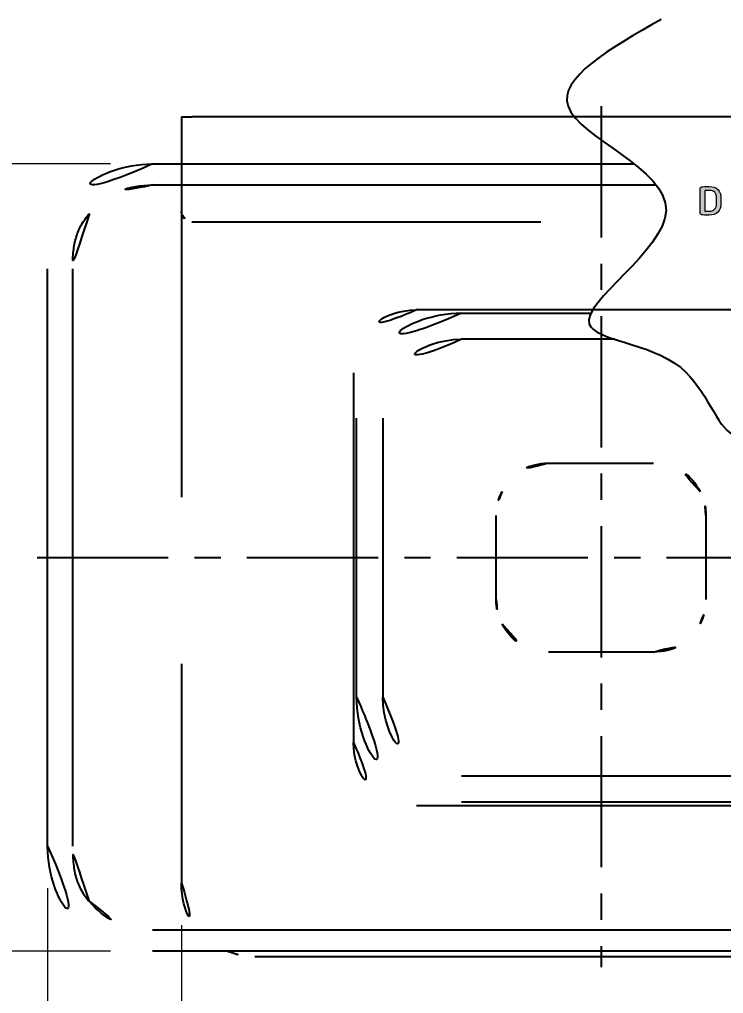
# Model space of a CAD drawing. Extents: x 16296675745 to 16296677481, y -37409619395 to -37409618123.
# Drawn here: x 16296676592.1 to 16296676659.2, y -37409618875.6 to -37409618782.8 of the extents above; entities that cross this region are included whole.
import ezdxf

# ---------------------------------------------------------------- set-up
doc = ezdxf.new("R2010")
doc.units = 0
doc.header["$LTSCALE"] = 10
doc.header["$MEASUREMENT"] = 0
doc.header["$PDMODE"] = 3
doc.header["$PDSIZE"] = -10
doc.linetypes.add('CENTER', pattern=[2, 1.25, -0.25, 0.25, -0.25])
doc.linetypes.add('HIDDEN2', pattern=[4.7625, 3.175, -1.5875])
doc.layers.get('0').update_dxf_attribs({"linetype": 'CONTINUOUS'})
doc.layers.get('DEFPOINTS').update_dxf_attribs({"linetype": 'CONTINUOUS'})
doc.layers.add('1', color=7, linetype='CONTINUOUS')
doc.layers.add('BODY', color=7, linetype='CONTINUOUS')
doc.layers.add('레이어 1', color=7, linetype='CONTINUOUS', lineweight=0)
doc.styles.add('Daelim Dimension', font='')
doc.styles.get('Daelim Dimension').set_extended_font_data('NanumGothic')
doc.dimstyles.new('DEFAULT', dxfattribs={"dimscale": 2, "dimtxt": 2, "dimasz": 2, "dimexe": 0, "dimexo": 2, "dimgap": 1, "dimtad": 1, "dimdec": 1, "dimzin": 9, "dimdsep": 46, "dimtxsty": 'Daelim Dimension', "dimcen": 0.5, "dimclrd": 252, "dimclre": 252, "dimclrt": 3, "dimadec": 1, "dimazin": 0, "dimtfac": 1, "dimtdec": 1, "dimtix": 1, "dimtmove": 0, "dimatfit": 3, "dimfxl": 1, "dimtolj": 1, "dimtzin": 1, "dimlwd": 9, "dimlwe": 9, "dimarcsym": 0})

# ---------------------------------------------------------------- blocks, each defined once
blk = doc.blocks.new('*D49')
at = {"color": 5, "lineweight": 9, "ltscale": 0.5, "transparency": 16777216}
for p, q in [((16296676607.50461, -37409618869.041473), (16296676607.50461, -37409618892.905121)), ((16296676687.50462, -37409618869.041481), (16296676687.50462, -37409618892.905121)), ((16296676611.50461, -37409618892.905121), (16296676683.50462, -37409618892.905121))]:
    blk.add_line(p, q, dxfattribs=at)
at = {"color": 5, "ltscale": 0.5, "transparency": 16777216}
for points in [[(16296676611.50461, -37409618892.238457), (16296676611.50461, -37409618893.571777), (16296676607.50461, -37409618892.905121)], [(16296676683.50462, -37409618892.238457), (16296676683.50462, -37409618893.571777), (16296676687.50462, -37409618892.905121)]]:
    blk.add_solid(points, dxfattribs=at)
at = {"layer": 'DEFPOINTS', "color": 0, "ltscale": 0.5, "transparency": 16777216}
for p in [(16296676607.50461, -37409618865.041473), (16296676687.50462, -37409618865.041481), (16296676687.50462, -37409618892.905121)]:
    blk.add_point(p, dxfattribs=at)
at = {"color": 7, "ltscale": 0.5, "transparency": 16777216, "insert": (16296676647.50462, -37409618885.461632), "char_height": 10, "attachment_point": 5, "style": 'Daelim Dimension'}
blk.add_mtext('\\A1;80', dxfattribs=at)
blk = doc.blocks.new('*D51')
at = {"color": 5, "lineweight": 9, "ltscale": 0.5, "transparency": 16777216}
for p, q in [((16296676600.75461, -37409618796.54148), (16296676573.97523, -37409618796.54148)), ((16296676573.97523, -37409618800.54148), (16296676573.97523, -37409618867.54148)), ((16296676600.75461, -37409618871.54148), (16296676573.97523, -37409618871.54148))]:
    blk.add_line(p, q, dxfattribs=at)
at = {"color": 5, "ltscale": 0.5, "transparency": 16777216}
for points in [[(16296676573.30856, -37409618800.54148), (16296676574.64189, -37409618800.54148), (16296676573.97523, -37409618796.54148)], [(16296676573.30856, -37409618867.54148), (16296676574.64189, -37409618867.54148), (16296676573.97523, -37409618871.54148)]]:
    blk.add_solid(points, dxfattribs=at)
at = {"layer": 'DEFPOINTS', "color": 0, "ltscale": 0.5, "transparency": 16777216}
for p in [(16296676604.75461, -37409618796.54148), (16296676573.97523, -37409618871.54148), (16296676604.75461, -37409618871.54148)]:
    blk.add_point(p, dxfattribs=at)
at = {"color": 7, "ltscale": 0.5, "transparency": 16777216, "insert": (16296676566.58897, -37409618834.04148), "char_height": 10, "attachment_point": 5, "rotation": 90, "style": 'Daelim Dimension'}
blk.add_mtext('\\A1;75', dxfattribs=at)
blk = doc.blocks.new('*D52')
at = {"color": 5, "lineweight": 9, "ltscale": 0.5, "transparency": 16777216}
for p, q in [((16296676594.75461, -37409618865.541481), (16296676594.75461, -37409618912.168671)), ((16296676700.25461, -37409618865.541481), (16296676700.25461, -37409618912.168671)), ((16296676598.75461, -37409618912.168671), (16296676696.25461, -37409618912.168671))]:
    blk.add_line(p, q, dxfattribs=at)
at = {"color": 5, "ltscale": 0.5, "transparency": 16777216}
for points in [[(16296676598.75461, -37409618911.502007), (16296676598.75461, -37409618912.835327), (16296676594.75461, -37409618912.168671)], [(16296676696.25461, -37409618911.502007), (16296676696.25461, -37409618912.835327), (16296676700.25461, -37409618912.168671)]]:
    blk.add_solid(points, dxfattribs=at)
at = {"layer": 'DEFPOINTS', "color": 0, "ltscale": 0.5, "transparency": 16777216}
for p in [(16296676594.75461, -37409618861.541481), (16296676700.25461, -37409618861.541481), (16296676700.25461, -37409618912.168671)]:
    blk.add_point(p, dxfattribs=at)
at = {"color": 7, "ltscale": 0.5, "transparency": 16777216, "insert": (16296676647.50461, -37409618904.481972), "char_height": 10, "attachment_point": 5, "style": 'Daelim Dimension'}
blk.add_mtext('\\A1;105.5', dxfattribs=at)

msp = doc.modelspace()

# ---------------------------------------------------------------- hatches: boundary and pattern name
at = {"layer": '레이어 1'}
h = msp.add_hatch(color=7, dxfattribs=at)
h.dxf.hatch_style = 2
edge = h.paths.add_edge_path()
edge.add_spline(control_points=[(16296676658.510929, -37409618800.287613), (16296676658.510929, -37409618800.798447), (16296676658.277861, -37409618801.046967), (16296676657.798161, -37409618801.046967), (16296676657.798161, -37409618801.046967), (16296676657.469959, -37409618801.040909), (16296676657.38443, -37409618801.039413), (16296676657.38443, -37409618801.039413), (16296676657.38443, -37409618799.080742), (16296676657.38443, -37409618799.080742), (16296676657.55442, -37409618799.063858), (16296676657.796, -37409618799.061028), (16296676657.798401, -37409618799.061028), (16296676658.2911, -37409618799.061028), (16296676658.510929, -37409618799.295097), (16296676658.510929, -37409618799.81971), (16296676658.510929, -37409618799.81971), (16296676658.510929, -37409618800.287613), (16296676658.510929, -37409618800.287613)], knot_values=[0, 0, 0, 0, 1, 1, 1, 2, 2, 2, 3, 3, 3, 4, 4, 4, 5, 5, 5, 6, 6, 6, 6], degree=3, periodic=0)
edge = h.paths.add_edge_path()
edge.add_spline(control_points=[(16296676657.798161, -37409618798.693077), (16296676657.53187, -37409618798.693077), (16296676657.186411, -37409618798.709427), (16296676657.07313, -37409618798.727654), (16296676657.002279, -37409618798.73954), (16296676656.95686, -37409618798.792503), (16296676656.95686, -37409618798.862457), (16296676656.95686, -37409618798.862457), (16296676656.95686, -37409618801.245262), (16296676656.95686, -37409618801.245262), (16296676656.95686, -37409618801.318604), (16296676657.00272, -37409618801.370209), (16296676657.076571, -37409618801.380463), (16296676657.18372, -37409618801.398277), (16296676657.528049, -37409618801.414513), (16296676657.798161, -37409618801.414513), (16296676658.541731, -37409618801.414513), (16296676658.934589, -37409618801.024689), (16296676658.934589, -37409618800.287613), (16296676658.934589, -37409618800.287613), (16296676658.934589, -37409618799.81971), (16296676658.934589, -37409618799.81971), (16296676658.934589, -37409618799.082626), (16296676658.541731, -37409618798.693077), (16296676657.798161, -37409618798.693077)], knot_values=[0, 0, 0, 0, 1, 1, 1, 2, 2, 2, 3, 3, 3, 4, 4, 4, 5, 5, 5, 6, 6, 6, 7, 7, 7, 8, 8, 8, 8], degree=3, periodic=0)

# ---------------------------------------------------------------- linework, layer by layer
at = {"color": 1, "linetype": 'CENTER'}
for p, q in [((16296676647.50461, -37409618791.041481), (16296676647.50461, -37409618873.041481)), ((16296676593.75461, -37409618834.041481), (16296676701.25461, -37409618834.041481))]:
    msp.add_line(p, q, dxfattribs=at)
at = {"layer": '1', "color": 0}
msp.add_spline([(16296676653.23374, -37409618782.779266), (16296676644.360929, -37409618791.041481), (16296676653.70075, -37409618800.977753), (16296676646.38456, -37409618811.787949), (16296676655.09499, -37409618815.946213), (16296676660.08222, -37409618822.30957), (16296676673.003031, -37409618813.732224), (16296676685.44397, -37409618821.877571), (16296676696.27475, -37409618814.665482), (16296676704.66522, -37409618821.836273)], degree=3, dxfattribs=at)
at = {"layer": 'BODY'}
for p, q in [((16296676607.50461, -37409618792.041481), (16296676608.50461, -37409618792.041481)), ((16296676607.50461, -37409618792.041481), (16296676607.50461, -37409618796.541481)), ((16296676686.50462, -37409618792.041481), (16296676608.50461, -37409618792.041481)), ((16296676665.10461, -37409618810.441467), (16296676646.716101, -37409618810.441467)), ((16296676614.50462, -37409618872.041481), (16296676680.50462, -37409618872.041481))]:
    msp.add_line(p, q, dxfattribs=at)
at = {"layer": 'BODY', "color": 0}
for p, q in [((16296676604.75461, -37409618796.541481), (16296676650.654831, -37409618796.541481)), ((16296676604.75461, -37409618798.541481), (16296676652.750681, -37409618798.541481)), ((16296676594.75461, -37409618861.541481), (16296676594.75461, -37409618806.541481)), ((16296676597.1406, -37409618861.541481), (16296676597.1406, -37409618806.541481)), ((16296676642.503519, -37409618825.041481), (16296676642.50461, -37409618825.041481)), ((16296676642.50573, -37409618825.041481), (16296676652.5035, -37409618825.041481)), ((16296676637.50461, -37409618838.041481), (16296676637.50461, -37409618830.041481)), ((16296676657.50461, -37409618830.041481), (16296676657.50461, -37409618838.041481)), ((16296676652.5035, -37409618843.041481), (16296676642.50573, -37409618843.041481)), ((16296676652.505711, -37409618843.041481), (16296676652.50461, -37409618843.041481)), ((16296676690.25461, -37409618869.541481), (16296676604.75461, -37409618869.541481)), ((16296676690.25461, -37409618871.541481), (16296676604.75461, -37409618871.541481))]:
    msp.add_line(p, q, dxfattribs=at)
at = {"layer": 'BODY', "linetype": 'HIDDEN2'}
for p, q in [((16296676607.50461, -37409618796.541481), (16296676607.50461, -37409618865.041481)), ((16296676608.50461, -37409618802.041481), (16296676610.00461, -37409618802.041481)), ((16296676610.00461, -37409618802.084137), (16296676610.00461, -37409618802.041481)), ((16296676610.00461, -37409618802.087723), (16296676610.00461, -37409618802.084137)), ((16296676610.01915, -37409618802.042053), (16296676610.0138, -37409618802.043083)), ((16296676610.01915, -37409618802.041481), (16296676653.492201, -37409618802.041481)), ((16296676646.716101, -37409618810.441467), (16296676629.904619, -37409618810.441467)), ((16296676623.904619, -37409618816.441467), (16296676623.904619, -37409618851.641479)), ((16296676629.904619, -37409618857.641479), (16296676665.10461, -37409618857.641479))]:
    msp.add_line(p, q, dxfattribs=at)
at = {"layer": 'BODY', "color": 0, "linetype": 'HIDDEN2'}
for p, q in [((16296676634.204611, -37409618810.741478), (16296676646.551121, -37409618810.741478)), ((16296676648.8186, -37409618813.241478), (16296676634.204611, -37409618813.241478)), ((16296676624.204611, -37409618847.341476), (16296676624.204611, -37409618820.741478)), ((16296676626.704611, -37409618820.741478), (16296676626.704611, -37409618847.341476)), ((16296676634.204611, -37409618854.841476), (16296676660.804621, -37409618854.841476)), ((16296676660.804621, -37409618857.341476), (16296676634.204611, -37409618857.341476))]:
    msp.add_line(p, q, dxfattribs=at)
at = {"layer": 'BODY', "color": 0}
for centre, radius, start, end in [((16296676604.75461, -37409618806.541481), 10, 90, 180), ((16296676604.75478, -37409618806.542412), 8.000932, 90.00120211, 138.78248295), ((16296676642.504589, -37409618830.04142), 4.999944, 90.0122397, 152.47753559), ((16296676652.504641, -37409618830.04142), 4.999944, 27.52246441, 90.00021857), ((16296676642.5047, -37409618830.041519), 5.000086, 152.47704693, 179.99956287), ((16296676652.50453, -37409618830.041519), 5.000086, 0.00043713, 27.52295307), ((16296676642.5047, -37409618838.041443), 5.000086, 180.00043713, 207.52295307), ((16296676652.50453, -37409618838.041443), 5.000086, 332.47704693, 359.99956287), ((16296676642.504589, -37409618838.041527), 4.999944, 207.52246441, 270.00021857), ((16296676652.504641, -37409618838.041527), 4.999944, 270.0122397, 332.47753559), ((16296676604.75461, -37409618861.541481), 10, 180, 270), ((16296676604.75478, -37409618861.540543), 8.000932, 221.21820591, 269.99879789)]:
    msp.add_arc(centre, radius, start, end, dxfattribs=at)
at = {"layer": 'BODY', "linetype": 'HIDDEN2'}
for centre, radius, start, end in [((16296676608.50461, -37409618801.041481), 1, 182.55369853, 197.83255167), ((16296676608.50461, -37409618801.041473), 1, 197.83255167, 270), ((16296676629.904619, -37409618816.441467), 6, 90, 180), ((16296676629.904619, -37409618851.641479), 6, 180, 270), ((16296676614.50462, -37409618865.041473), 7.000004, 180, 248.21330317)]:
    msp.add_arc(centre, radius, start, end, dxfattribs=at)
at = {"layer": 'BODY', "color": 0, "linetype": 'HIDDEN2'}
for centre, radius, start, end in [((16296676634.20462, -37409618820.741478), 10.000003, 90, 180), ((16296676634.20462, -37409618820.741478), 7.500003, 90, 180), ((16296676634.20462, -37409618847.341469), 10.000005, 180, 270), ((16296676634.20462, -37409618847.341476), 7.500005, 180, 270)]:
    msp.add_arc(centre, radius, start, end, dxfattribs=at)
at = {"layer": 'BODY'}
msp.add_arc((16296676614.50462, -37409618865.041473), 7.000004, 248.21330317, 270, dxfattribs=at)
at = {"layer": 'BODY', "color": 0}
for points, knots in [([(16296676598.736361, -37409618801.270447), (16296676598.591221, -37409618801.435966), (16296676598.31801, -37409618801.779999), (16296676597.852699, -37409618802.506943), (16296676597.42684, -37409618803.520348), (16296676597.22171, -37409618804.63607), (16296676597.14875, -37409618805.654739), (16296676597.140591, -37409618806.226387), (16296676597.1406, -37409618806.541481)], [0, 0, 0, 0, 0.660385791, 1.316455995, 2.585438421, 3.936776622, 4.704241703, 5.650018881, 5.650018881, 5.650018881, 5.650018881]), ([(16296676598.736441, -37409618866.812592), (16296676598.59129, -37409618866.647072), (16296676598.318069, -37409618866.30304), (16296676597.852739, -37409618865.576088), (16296676597.426861, -37409618864.562668), (16296676597.22171, -37409618863.446922), (16296676597.14875, -37409618862.428238), (16296676597.140591, -37409618861.856567), (16296676597.1406, -37409618861.541481)], [0, 0, 0, 0, 0.6604007, 1.316484737, 2.58549167, 3.936855553, 4.704336478, 5.650135158, 5.650135158, 5.650135158, 5.650135158])]:
    msp.add_open_spline(points, degree=3, knots=knots, dxfattribs=at)
at = {"layer": '레이어 1', "color": 7}
for points, knots in [([(16296676657.798161, -37409618798.693077), (16296676657.53187, -37409618798.693077), (16296676657.186411, -37409618798.709427), (16296676657.07313, -37409618798.727654), (16296676657.002279, -37409618798.73954), (16296676656.95686, -37409618798.792503), (16296676656.95686, -37409618798.862457), (16296676656.95686, -37409618798.862457), (16296676656.95686, -37409618801.245262), (16296676656.95686, -37409618801.245262), (16296676656.95686, -37409618801.318604), (16296676657.00272, -37409618801.370209), (16296676657.076571, -37409618801.380463), (16296676657.18372, -37409618801.398277), (16296676657.528049, -37409618801.414513), (16296676657.798161, -37409618801.414513), (16296676658.541731, -37409618801.414513), (16296676658.934589, -37409618801.024689), (16296676658.934589, -37409618800.287613), (16296676658.934589, -37409618800.287613), (16296676658.934589, -37409618799.81971), (16296676658.934589, -37409618799.81971), (16296676658.934589, -37409618799.082626), (16296676658.541731, -37409618798.693077), (16296676657.798161, -37409618798.693077)], [0, 0, 0, 0, 1, 1, 1, 2, 2, 2, 3, 3, 3, 4, 4, 4, 5, 5, 5, 6, 6, 6, 7, 7, 7, 8, 8, 8, 8]), ([(16296676658.510929, -37409618800.287613), (16296676658.510929, -37409618800.798447), (16296676658.277861, -37409618801.046967), (16296676657.798161, -37409618801.046967), (16296676657.798161, -37409618801.046967), (16296676657.469959, -37409618801.040909), (16296676657.38443, -37409618801.039413), (16296676657.38443, -37409618801.039413), (16296676657.38443, -37409618799.080742), (16296676657.38443, -37409618799.080742), (16296676657.55442, -37409618799.063858), (16296676657.796, -37409618799.061028), (16296676657.798401, -37409618799.061028), (16296676658.2911, -37409618799.061028), (16296676658.510929, -37409618799.295097), (16296676658.510929, -37409618799.81971), (16296676658.510929, -37409618799.81971), (16296676658.510929, -37409618800.287613), (16296676658.510929, -37409618800.287613)], [0, 0, 0, 0, 1, 1, 1, 2, 2, 2, 3, 3, 3, 4, 4, 4, 5, 5, 5, 6, 6, 6, 6])]:
    msp.add_open_spline(points, degree=3, knots=knots, dxfattribs=at)

# ---------------------------------------------------------------- dimensions: what is measured, and where the dimension line sits
at = {"ltscale": 0.5}
dim = msp.add_linear_dim(base=(16296676573.975229, -37409618871.541481), p1=(16296676604.75461, -37409618796.541481), p2=(16296676604.75461, -37409618871.541481), angle=90, dimstyle='DEFAULT', override={"dimtxt": 5, "dimclrd": 5, "dimclre": 5, "dimclrt": 7}, dxfattribs=at)
dim.commit()
dim.dimension.update_dxf_attribs({"geometry": '*D51', "text_midpoint": (16296676566.58897, -37409618834.041481)})
dim = msp.add_linear_dim(base=(16296676700.25461, -37409618912.168671), p1=(16296676594.75461, -37409618861.541481), p2=(16296676700.25461, -37409618861.541481), dimstyle='DEFAULT', override={"dimtxt": 5, "dimclrd": 5, "dimclre": 5, "dimclrt": 7}, dxfattribs=at)
dim.commit()
dim.dimension.update_dxf_attribs({"geometry": '*D52', "text_midpoint": (16296676647.50461, -37409618904.481972)})
dim = msp.add_aligned_dim(p1=(16296676607.50461, -37409618865.041473), p2=(16296676687.50462, -37409618865.041481), distance=-27.86364, dimstyle='DEFAULT', override={"dimtxt": 5, "dimclrd": 5, "dimclre": 5, "dimclrt": 7}, dxfattribs=at)
dim.commit()
dim.dimension.update_dxf_attribs({"geometry": '*D49', "text_midpoint": (16296676647.50462, -37409618885.461632)})

doc.saveas('drawing.dxf')
